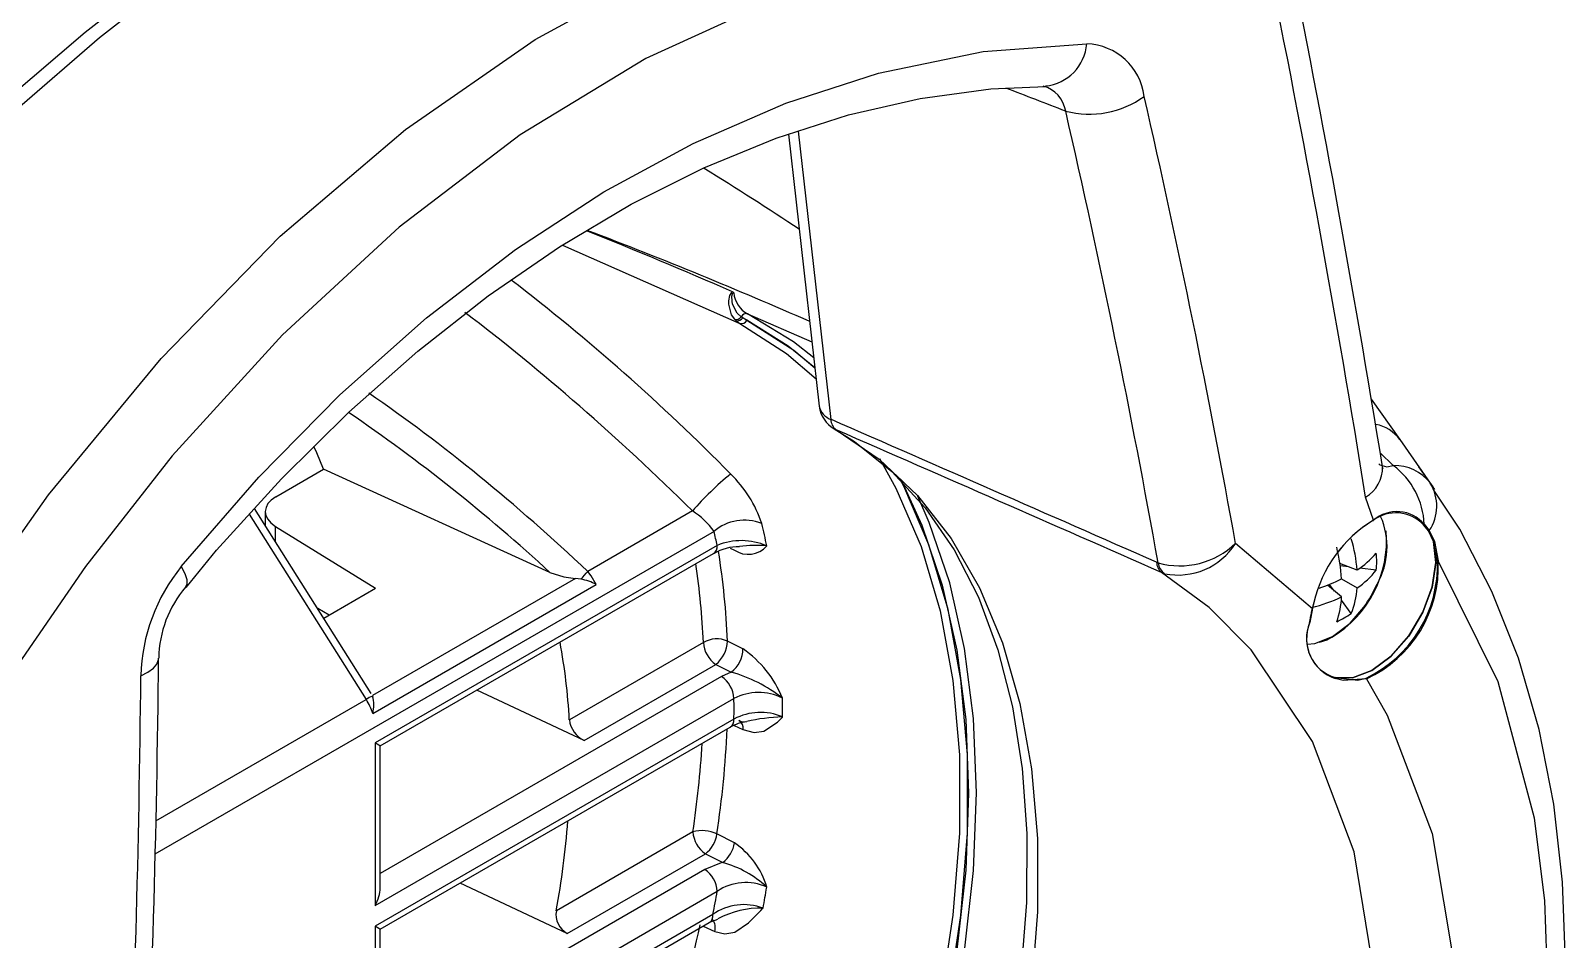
# Model space of a CAD drawing. Extents: x 6 to 134, y 1 to 99.
# Drawn here: x 101.822 to 104.386, y 10.93 to 12.448 of the extents above; entities that cross this region are included whole.
import ezdxf

# ---------------------------------------------------------------- set-up
doc = ezdxf.new("R2010")
doc.units = 0
doc.header["$MEASUREMENT"] = 0
doc.layers.add('OBJECT', color=7, linetype='CONTINUOUS')

msp = doc.modelspace()

# ---------------------------------------------------------------- linework, layer by layer
at = {"layer": 'OBJECT'}
for p, q in [((103.0882, 12.2746), (103.1397, 11.8202)), ((103.1043, 12.2798), (103.1589, 11.7983)), ((102.7104, 12.0894), (103.0071, 11.9587)), ((102.998, 11.9655), (103.0004, 11.9633)), ((103.0004, 11.9633), (103.0071, 11.9587)), ((103.0118, 11.9681), (103.0092, 11.9698)), ((103.0184, 11.9636), (103.0118, 11.9681)), ((103.0118, 11.9681), (103.0187, 11.9644)), ((103.02, 11.9746), (103.1275, 11.9281)), ((104.0621, 11.832), (104.1097, 11.7647)), ((103.1646, 11.7825), (103.1679, 11.7808)), ((104.1097, 11.7647), (104.1607, 11.6918)), ((104.0988, 11.7212), (104.077, 11.7422)), ((104.1652, 11.6854), (104.1417, 11.719)), ((102.2315, 11.6689), (102.3114, 11.715)), ((102.6896, 11.5425), (102.3114, 11.715)), ((104.1607, 11.6918), (104.1648, 11.6851)), ((104.1648, 11.6851), (104.1674, 11.681)), ((102.3911, 11.3405), (102.196, 11.6495)), ((102.214, 11.6442), (102.214, 11.6211)), ((102.9276, 11.6452), (102.7528, 11.5443)), ((102.1872, 11.6398), (102.3824, 11.3305)), ((102.2308, 11.6195), (102.3983, 11.516)), ((102.2308, 11.5944), (102.2308, 11.6195)), ((104.1576, 11.6119), (104.1491, 11.6223)), ((104.1504, 11.623), (104.159, 11.6124)), ((102.9638, 11.6111), (102.0295, 11.0717)), ((103.8352, 11.5912), (103.964, 11.4823)), ((104.1661, 11.5942), (104.1576, 11.6119)), ((104.159, 11.6124), (104.1675, 11.5946)), ((104.1661, 11.5942), (104.1662, 11.5939)), ((104.1724, 11.5621), (104.1662, 11.5939)), ((104.1676, 11.5943), (104.1675, 11.5946)), ((104.1676, 11.5943), (104.1738, 11.5622)), ((102.9692, 11.5877), (102.3975, 11.2576)), ((102.4062, 11.2526), (102.963, 11.574)), ((102.9906, 11.5833), (102.9979, 11.5798)), ((103.7033, 11.5595), (103.7059, 11.5585)), ((103.7167, 11.5405), (103.7117, 11.5424)), ((104.0385, 11.5466), (104.0097, 11.5574)), ((104.0242, 11.552), (104.0103, 11.5536)), ((104.0704, 11.5465), (104.043, 11.5497)), ((102.3118, 11.4661), (102.3983, 11.516)), ((102.7323, 11.5326), (102.393, 11.3367)), ((102.3936, 11.307), (102.7671, 11.5226)), ((102.7414, 11.5315), (102.7323, 11.5326)), ((104.0125, 11.5017), (103.9888, 11.5212)), ((104.0007, 11.5114), (103.9923, 11.5226)), ((104.0125, 11.5316), (104.0385, 11.5166)), ((103.964, 11.4823), (103.966, 11.4914)), ((103.9662, 11.492), (103.966, 11.4914)), ((103.9663, 11.4916), (103.9664, 11.4921)), ((104.0286, 11.4741), (104.0121, 11.4962)), ((102.3208, 11.4713), (102.3015, 11.4824)), ((103.9589, 11.458), (103.964, 11.4823)), ((103.9639, 11.4828), (103.9591, 11.4588)), ((103.9589, 11.458), (103.9589, 11.4576)), ((103.9593, 11.458), (103.9594, 11.4583)), ((102.946, 11.4255), (102.7221, 11.2962)), ((103.0122, 11.4148), (102.9865, 11.4277)), ((102.7466, 11.2618), (102.9668, 11.3889)), ((102.9668, 11.3889), (102.9926, 11.376)), ((102.9763, 11.3686), (102.4062, 11.0395)), ((102.9926, 11.376), (102.9763, 11.3686)), ((104.0017, 11.3668), (104.0016, 11.3668)), ((104.0016, 11.3653), (104.0017, 11.3652)), ((102.393, 11.3367), (102.3934, 11.3357)), ((102.7466, 11.2618), (102.5675, 11.3456)), ((102.0311, 11.1277), (102.3824, 11.3305)), ((102.3975, 10.9859), (102.9971, 11.3321)), ((102.9971, 11.2976), (102.3975, 10.9514)), ((102.4062, 10.9464), (102.9909, 11.2839)), ((102.9976, 11.2868), (103.0122, 11.28)), ((102.3975, 11.2576), (102.3975, 10.9859)), ((102.4062, 11.0155), (102.4062, 11.2526)), ((102.9285, 11.1092), (102.7003, 10.9774)), ((102.9979, 11.0908), (102.9687, 11.1056)), ((102.7186, 10.9394), (102.9494, 11.0726)), ((102.9494, 11.0726), (102.9786, 11.0579)), ((102.9484, 11.0463), (102.4062, 10.7333)), ((102.3975, 10.6797), (102.9692, 11.0098)), ((102.7186, 10.9394), (102.5397, 11.0234)), ((102.962, 10.9712), (102.3975, 10.6452)), ((102.3975, 10.9514), (102.3975, 10.6797)), ((102.4062, 10.6402), (102.9558, 10.9574)), ((102.9455, 10.9515), (102.9649, 10.9426)), ((102.4062, 10.7093), (102.4062, 10.9464))]:
    msp.add_line(p, q, dxfattribs=at)
at = {"layer": 'OBJECT', "flags": 128}
for points in [[(103.2959, 13.0153), (103.2311, 13.0159), (103.107, 13.0082), (102.9797, 12.989), (102.8496, 12.9586), (102.7175, 12.9168), (102.5837, 12.8641), (102.449, 12.8005), (102.314, 12.7265), (102.1793, 12.6422), (102.0453, 12.5483), (101.9128, 12.4449), (101.7822, 12.3327), (101.6542, 12.2121), (101.5291, 12.0836), (101.414, 11.9551), (101.3789, 11.9139)], [(103.315, 13.0081), (103.1873, 13.0061), (103.0556, 12.9913), (102.9206, 12.9638), (102.7828, 12.9238), (102.643, 12.8715), (102.5018, 12.8071), (102.36, 12.7309), (102.2181, 12.6433), (102.0769, 12.5447), (101.9371, 12.4356), (101.7994, 12.3166), (101.6643, 12.1881), (101.5327, 12.0509), (101.405, 11.9055)], [(101.6779, 11.426), (101.8519, 11.6724), (102.04, 11.9001), (102.2391, 12.1043), (102.4481, 12.2825), (102.665, 12.4332), (102.8857, 12.5533), (103.1057, 12.6404), (103.3251, 12.6958), (103.5395, 12.7187), (103.7051, 12.7137), (103.8646, 12.6883)], [(103.8875, 12.5736), (103.6921, 12.6021), (103.4872, 12.5995), (103.2771, 12.5652), (103.0639, 12.4987), (102.8501, 12.401), (102.6399, 12.2736), (102.4378, 12.1196), (102.2428, 11.9395), (102.0584, 11.7371), (101.9137, 11.5526), (101.778, 11.3558)], [(102.0736, 11.5523), (102.2034, 11.7016), (102.3388, 11.8394), (102.4833, 11.9679), (102.6319, 12.082), (102.7794, 12.1782), (102.9289, 12.2594), (103.0837, 12.3265), (103.2384, 12.3766), (103.4135, 12.4127), (103.5866, 12.4258)], [(102.0815, 11.5174), (102.1324, 11.5795), (102.2411, 11.6992), (102.3534, 11.8104), (102.4687, 11.9125), (102.5866, 12.0049), (102.7055, 12.0866), (102.8256, 12.1577), (102.9466, 12.2183), (103.0679, 12.2681), (103.1887, 12.3069), (103.3084, 12.3344), (103.4264, 12.3506), (103.5176, 12.3543)], [(102.9948, 12.0113), (102.9943, 12.0111), (102.9923, 12.0095), (102.9899, 12.0053), (102.9878, 11.9963), (102.9877, 11.991), (102.9925, 11.9731), (102.998, 11.9655)], [(103.0092, 11.9698), (103.0027, 11.9759), (102.9949, 11.991), (102.994, 11.9958), (102.9937, 12.004), (102.9945, 12.008), (102.9953, 12.0096), (102.9957, 12.0099), (102.9959, 12.0099), (102.9961, 12.01), (102.9964, 12.0099), (102.9965, 12.0099), (102.9967, 12.0097)], [(103.0071, 11.9587), (103.0851, 11.9085), (103.1345, 11.8661)], [(103.1325, 11.8836), (103.0969, 11.9132), (103.0184, 11.9636)], [(103.0187, 11.9644), (103.0875, 11.9213), (103.1324, 11.8848)], [(103.1305, 11.9013), (103.0967, 11.9277), (103.02, 11.9746)], [(103.1646, 11.7825), (103.1983, 11.7613), (103.2609, 11.7112), (103.3166, 11.6506), (103.3649, 11.5804), (103.4055, 11.5011), (103.4381, 11.4134), (103.4627, 11.3179), (103.4789, 11.2152), (103.4866, 11.1061), (103.4858, 10.9912), (103.4765, 10.8716), (103.4586, 10.7482), (103.4322, 10.6217), (103.3975, 10.4934), (103.3548, 10.3641), (103.3044, 10.2349), (103.2466, 10.1067), (103.182, 9.9806), (103.1461, 9.9169)], [(103.1679, 11.7808), (103.2397, 11.7317), (103.3038, 11.671), (103.3599, 11.5992), (103.4073, 11.5169), (103.4458, 11.4248), (103.4749, 11.3237), (103.4945, 11.2145), (103.5043, 11.098), (103.5043, 10.9754), (103.4945, 10.8476), (103.4749, 10.7158), (103.4458, 10.5811), (103.4073, 10.4446), (103.3599, 10.3075), (103.3038, 10.1709), (103.2397, 10.0362), (103.1679, 9.9043)], [(102.3114, 11.715), (102.2999, 11.7422), (102.295, 11.753)], [(103.2404, 11.7329), (103.2678, 11.6836), (103.3098, 11.586), (103.3416, 11.4786), (103.363, 11.3622), (103.3738, 11.2379), (103.3738, 11.1068), (103.363, 10.9701), (103.3416, 10.829), (103.3098, 10.6848), (103.2678, 10.5388), (103.216, 10.3923), (103.155, 10.2465), (103.0851, 10.1029), (103.0071, 9.9626)], [(104.0745, 11.7239), (104.0761, 11.7221), (104.088, 11.7188), (104.0988, 11.7212)], [(104.0817, 11.7155), (104.0809, 11.7187), (104.0808, 11.7197)], [(103.2757, 11.6983), (103.3113, 11.6215), (103.3452, 11.5214), (103.3696, 11.4129), (103.3843, 11.2967), (103.3892, 11.1738), (103.3843, 11.0453), (103.3696, 10.9121), (103.3452, 10.7753), (103.3113, 10.6361), (103.2682, 10.4957), (103.2162, 10.3551), (103.1558, 10.2154), (103.0875, 10.078), (103.0118, 9.9437)], [(103.0184, 9.9559), (103.0969, 10.0969), (103.1672, 10.2414), (103.2286, 10.388), (103.2807, 10.5354), (103.3229, 10.6823), (103.3549, 10.8273), (103.3764, 10.9693), (103.3872, 11.1067), (103.3872, 11.2386), (103.3764, 11.3636), (103.3549, 11.4807), (103.3229, 11.5888), (103.2807, 11.6869), (103.274, 11.6997)], [(103.02, 9.9325), (103.0967, 10.0679), (103.1659, 10.2066), (103.2271, 10.3475), (103.2798, 10.4895), (103.3234, 10.6313), (103.3578, 10.7719), (103.3825, 10.91), (103.3975, 11.0445), (103.4024, 11.1743), (103.3975, 11.2983), (103.3825, 11.4156), (103.3578, 11.5251), (103.3234, 11.626), (103.3042, 11.6699)], [(104.0657, 11.6298), (104.0655, 11.6301), (104.0526, 11.6684)], [(104.169, 9.9366), (104.2043, 10.02), (104.2581, 10.1679), (104.3031, 10.3162), (104.3389, 10.4637), (104.3649, 10.6095), (104.3807, 10.7524), (104.3863, 10.8909), (104.3817, 11.0251), (104.3671, 11.1551), (104.3425, 11.2801), (104.3079, 11.3991), (104.2636, 11.5109), (104.2099, 11.6147), (104.1667, 11.6802)], [(104.0016, 11.3668), (104.0307, 11.3664), (104.0629, 11.3788), (104.0953, 11.4029), (104.1247, 11.4364), (104.1483, 11.4762), (104.1639, 11.5184), (104.17, 11.559), (104.1661, 11.5942)], [(104.1662, 11.5939), (104.17, 11.5587), (104.1639, 11.5181), (104.1482, 11.476), (104.1246, 11.4363), (104.0953, 11.4028), (104.063, 11.3788), (104.0308, 11.3664), (104.0017, 11.3668)], [(102.0736, 11.5523), (102.0797, 11.5409), (102.0829, 11.531), (102.0829, 11.5232), (102.0805, 11.5182)], [(102.6896, 11.5425), (102.7131, 11.535), (102.7323, 11.5326)], [(102.7671, 11.5226), (102.7585, 11.5369), (102.7528, 11.5443)], [(103.7117, 9.6501), (103.8442, 9.8892), (103.9494, 10.1346), (104.0251, 10.3875), (104.0652, 10.6339), (104.0677, 10.8648), (104.0336, 11.076), (103.9639, 11.2602), (103.8616, 11.4133), (103.7909, 11.4839), (103.7117, 11.5424)], [(104.1738, 9.9887), (104.2705, 10.2713), (104.333, 10.5565), (104.3507, 10.7056), (104.3571, 10.8506), (104.3518, 10.9945), (104.3345, 11.1319), (104.2738, 11.3597), (104.1738, 11.5622)], [(103.9973, 11.4353), (104.0268, 11.458), (104.0497, 11.4847)], [(103.9549, 11.4229), (103.9677, 11.4239), (103.9973, 11.4353)], [(103.9756, 11.4263), (103.9881, 11.4302), (103.9962, 11.4344)], [(102.006, 11.37), (102.0178, 11.3758), (102.0269, 11.3824), (102.0329, 11.3895), (102.0357, 11.3971), (102.0358, 11.3994)], [(104.0017, 11.3668), (104.0396, 11.3628), (104.0533, 11.3661)], [(104.0539, 11.3649), (104.0152, 11.3619), (104.0017, 11.3652)], [(104.0539, 11.3649), (104.0886, 11.304), (104.164, 11.1064), (104.2016, 10.8805), (104.1994, 10.6336), (104.1584, 10.3721), (104.1132, 10.2041), (104.0539, 10.035)], [(103.0122, 11.28), (103.0306, 11.2751), (103.0471, 11.2773), (103.0697, 11.2924), (103.078, 11.301), (103.0781, 11.3011)], [(102.9786, 11.0579), (102.9759, 11.0572), (102.9484, 11.0463)], [(102.9649, 10.9426), (102.982, 10.9386), (102.9983, 10.9416), (103.0215, 10.9569), (103.0418, 10.9777), (103.0456, 10.9815), (103.0458, 10.9817)], [(102.956, 10.9574), (102.9569, 10.958), (102.9702, 10.9635)]]:
    msp.add_lwpolyline(points, dxfattribs=at)
at = {"layer": 'OBJECT'}
for centre, radius, start, end in [((102.4893, 10.8823), 2.0717, 106.5663, 133.4283), ((102.5086, 10.845), 1.9787, 106.5663, 133.4283), ((82.3087, 8.2023), 22.0543, 9.1768, 11.56399), ((103.5097, 12.4321), 0.0772, 275.9349, 355.2705), ((103.5832, 12.3257), 0.1001, 7.0032, 88.0614), ((103.4994, 12.3044), 0.0528, 9.6857, 74.1875), ((103.5909, 12.4641), 0.1559, 255.3027, 306.0028), ((99.8615, 4.8588), 7.8087, 66.34284, 68.2842), ((100.5278, 9.2879), 3.4528, 44.4774, 52.606), ((102.9931, 12.0073), 0.00435, 33.9775, 67.1926), ((103.0419, 12.0144), 0.0455, 185.9063, 241.1975), ((103.0005, 11.9757), 0.0105, 256.3135, 325.799), ((103.0029, 11.9732), 0.0102, 255.5866, 329.8933), ((103.0099, 11.9675), 0.0093, 251.9285, 335.3011), ((103.0175, 11.9657), 0.00922, 73.8905, 153.4865), ((100.668, 9.3434), 2.9872, 47.4075, 55.6629), ((103.1894, 11.8259), 0.05, 186.463, 240.2141), ((103.1682, 11.8258), 0.029, 191.0802, 251.2739), ((103.1813, 11.7988), 0.0224, 181.182, 233.5144), ((20.871, -176.6667), 205.6338, 66.24321, 66.408624), ((104.0588, 11.7283), 0.0625, 35.5766, 79.9448), ((104.0244, 11.7172), 0.0564, 299.9715, 2.3614), ((104.1014, 11.6467), 0.0745, 37.202, 91.963), ((104.0218, 11.6181), 0.1287, 2.1796, 53.2658), ((103.3155, 11.3081), 0.5139, 129.0856, 139.0095), ((102.8548, 11.5635), 0.1982, 17.822, 46.4048), ((104.0972, 11.6534), 0.0742, 326.445, 31.1312), ((102.863, 11.5406), 0.123, 34.9773, 58.3035), ((104.1031, 11.5786), 0.0635, 43.51, 126.9538), ((104.1047, 11.5843), 0.0599, 40.1634, 130.6298), ((103.0145, 11.5513), 0.0785, 68.3316, 130.3182), ((101.995, 11.3666), 1.0797, 11.7669, 13.8001), ((104.1786, 11.4431), 0.2182, 121.4137, 166.9329), ((104.1764, 11.445), 0.2154, 120.9295, 167.3984), ((104.0652, 11.6297), 0.00047, 235.2958, 12.3463), ((103.9632, 11.5854), 0.1252, 330.0386, 23.8635), ((104.1494, 11.6234), 0.00116, 258.693, 337.117), ((101.9625, 11.3651), 1.031, 12.4714, 13.8054), ((103.0095, 11.4898), 0.1059, 66.3713, 112.3951), ((103.742, 11.6879), 0.1343, 254.4091, 313.9422), ((103.7391, 11.652), 0.1138, 258.6202, 327.6636), ((103.8997, 11.5955), 0.1878, 300.8968, 4.9831), ((103.7909, 11.5264), 0.2484, 4.6606, 16.8949), ((104.158, 11.613), 0.00117, 249.8803, 330.0458), ((104.1665, 11.5954), 0.00132, 249.929, 318.8113), ((104.1666, 11.5951), 0.00132, 249.1293, 318.6737), ((102.9549, 11.5859), 0.0144, 304.1373, 7.1753), ((103.0052, 11.5037), 0.0818, 89.1171, 120.9181), ((101.6826, 11.3719), 1.305, 2.448, 9.0765), ((103.0209, 11.6143), 0.0415, 236.2303, 318.4923), ((103.0329, 11.3759), 0.2118, 84.8195, 97.1612), ((103.7002, 11.5107), 0.313, 3.8357, 13.6655), ((103.9537, 11.676), 0.1546, 303.227, 318.9731), ((103.9311, 11.5605), 0.14, 354.267, 5.733), ((102.3085, 11.3616), 0.3026, 140.9321, 178.4006), ((102.5585, 11.7045), 0.2518, 316.5995, 320.4982), ((101.6448, 11.3689), 1.3024, 2.4877, 8.3024), ((103.7262, 11.5601), 0.0229, 181.4318, 230.4995), ((103.7332, 11.5626), 0.0276, 188.5569, 233.1406), ((103.9597, 11.6328), 0.1404, 304.1269, 322.0433), ((103.9644, 11.5544), 0.2082, 295.2781, 2.1257), ((103.9678, 11.5524), 0.2063, 294.6639, 2.7213), ((104.1731, 11.5636), 0.00161, 245.9475, 297.9549), ((102.222, 11.3967), 0.1861, 139.2986, 179.1442), ((102.7168, 11.4191), 0.1151, 64.1059, 77.6466), ((103.8774, 11.806), 0.3058, 288.55, 296.2175), ((103.8984, 11.5267), 0.1404, 337.9553, 355.8705), ((103.8704, 11.6136), 0.2208, 324.2814, 335.724), ((104.1559, 11.435), 0.1983, 163.1737, 173.2361), ((104.1558, 11.435), 0.1982, 163.34, 173.1273), ((103.9062, 11.7261), 0.2484, 283.103, 295.3364), ((103.9661, 11.4917), 0.00026, 260.4111, 328.3103), ((103.9662, 11.4923), 0.000261, 260.2974, 327.2649), ((103.8581, 11.5104), 0.1547, 341.0253, 356.7696), ((103.964, 11.4825), 0.000209, 258.2037, 72.2688), ((103.9468, 11.5877), 0.1399, 294.2639, 305.7307), ((104.0217, 11.4319), 0.0681, 157.0769, 252.8025), ((104.0246, 11.432), 0.0706, 158.6893, 250.9231), ((103.9589, 11.4584), 0.000469, 275.5598, 346.1013), ((103.9588, 11.4581), 0.000476, 275.9331, 345.7693), ((101.7286, 11.2434), 0.9948, 3.0404, 10.5723), ((102.9684, 11.3867), 0.0448, 66.2434, 120.0753), ((102.9922, 11.4276), 0.0462, 182.6521, 236.7704), ((102.9358, 11.429), 0.0506, 307.7423, 358.5433), ((102.9616, 11.4161), 0.0506, 307.7427, 358.529), ((102.9064, 11.2623), 0.1856, 22.2899, 55.2398), ((79.5747, 11.624), 22.4622, 357.21349, 359.42706), ((102.9509, 11.3299), 0.0462, 2.6524, 56.7702), ((102.9229, 11.1323), 0.2535, 52.2245, 74.0358), ((104.0007, 11.3661), 0.00114, 315.4074, 40.8386), ((104.0009, 11.366), 0.00114, 315.4967, 41.7602), ((104.0525, 11.365), 0.00135, 354.5807, 55.6343), ((102.4122, 11.2819), 0.057, 109.2735, 121.478), ((102.338, 11.321), 0.0573, 345.8687, 14.9131), ((103.0382, 11.2513), 0.0906, 63.87, 116.9754), ((101.4865, 11.3148), 1.5107, 359.3467, 0.6533), ((103.0413, 11.2149), 0.0938, 66.8549, 118.1024), ((101.5118, 11.3169), 1.5664, 359.4232, 0.5768), ((102.7659, 11.3015), 0.0441, 186.8381, 244.0215), ((102.9828, 11.2958), 0.0144, 304.1319, 7.1807), ((103.0236, 11.2313), 0.0618, 94.7875, 121.8171), ((102.9979, 11.2827), 0.0146, 349.1506, 59.1572), ((103.0133, 11.3053), 0.0125, 230.97, 287.4619), ((103.0888, 10.9738), 0.3275, 91.8671, 102.4238), ((101.1497, 11.3734), 1.8386, 351.6231, 357.1195), ((101.1154, 11.3752), 1.8326, 351.6513, 356.2962), ((101.2023, 11.2482), 1.5222, 349.7533, 355.4469), ((102.9439, 11.0553), 0.056, 63.8018, 105.9616), ((102.9747, 11.1113), 0.0462, 182.6521, 236.7705), ((102.9177, 11.1133), 0.0516, 307.9079, 351.3287), ((102.9469, 11.0986), 0.0516, 307.9075, 351.3277), ((102.9212, 10.978), 0.1364, 16.5169, 55.7818), ((102.9299, 10.8849), 0.1797, 47.212, 74.2778), ((102.923, 11.0076), 0.0462, 2.6524, 56.7702), ((100.9461, 11.3664), 2.0543, 348.9079, 350.0029), ((103.0168, 10.94), 0.0844, 65.3765, 124.3201), ((100.9792, 11.3651), 2.1018, 349.487, 350.4594), ((102.7353, 10.9709), 0.0356, 169.4653, 242.0566), ((103.0138, 10.8974), 0.0901, 69.2068, 125.076), ((103.0429, 10.8246), 0.1571, 88.9615, 117.6139), ((100.6222, 11.4698), 2.3752, 342.2295, 347.4481), ((102.9477, 10.9694), 0.0144, 304.1317, 7.1809), ((102.9457, 10.9493), 0.0203, 340.8137, 40.9291)]:
    msp.add_arc(centre, radius, start, end, dxfattribs=at)
for centre, major_axis, ratio, start_param, end_param in [((93.4015, 18.7216), (-8.6782, 15.0549), 0.435892, 3.994547, 4.058995), ((132.7866, -1.8792), (41.2224, -18.0402), 0.041121, 2.377001, 2.380446), ((90.1762, 16.8597), (-11.7585, 13.1395), 0.561291, 3.880449, 3.934317), ((90.1152, 16.8046), (-11.7075, 13.0528), 0.561109, 3.878912, 3.933702), ((98.8109, 11.8216), (5.4469, -1.2998), 0.337357, 0.746749, 0.792448), ((101.2159, 11.3163), (3.5048, -0.8364), 0.337357, 1.077624, 1.199033), ((102.3989, 10.1732), (-1.4456, 2.1448), 0.522119, 5.078185, 5.290091), ((102.371, 10.2163), (-1.2421, 1.844), 0.519337, 5.123317, 5.358835), ((103.1795, 11.0433), (10.7401, -4.7129), 0.058267, 1.54758, 1.598277), ((102.274, 11.6436), (0.06, -0.0009), 0.587275, 2.36523, 3.918573), ((91.1271, 17.4086), (-5.5041, 16.751), 0.560269, 4.114052, 4.16792), ((102.3554, 11.3089), (-0.0296, 0.0522), 0.572321, 4.36382, 4.804025), ((102.3762, 11.2699), (0.03, -0.0173), 0.00007, 6.283145, 7.068624), ((102.3762, 10.9981), (0.0212, 0.0367), 0.577335, 4.71243, 5.497828), ((102.3762, 10.9637), (0.03, -0.0173), 0.00007, 6.283145, 7.068624)]:
    msp.add_ellipse(centre, major_axis=major_axis, ratio=ratio, start_param=start_param, end_param=end_param, dxfattribs=at)

doc.saveas('drawing.dxf')
